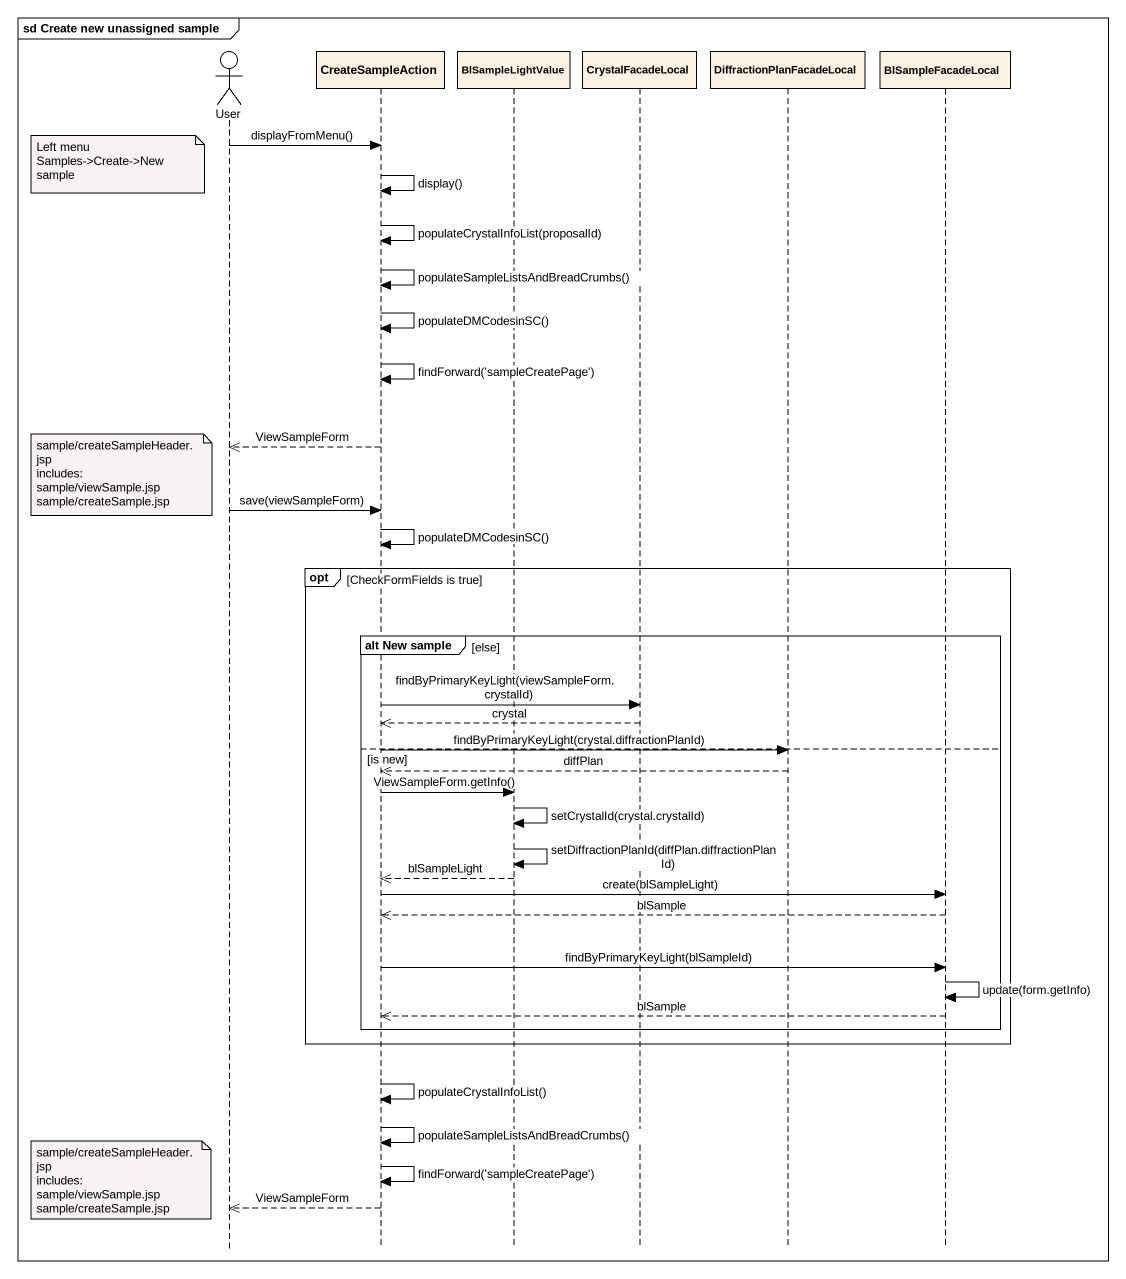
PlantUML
@startuml
mainframe sd Create new unassigned sample
hide footbox
actor User
participant CreateSampleAction
participant BlSampleLightValue
participant CrystalFacadeLocal
participant DiffractionPlanFacadeLocal
participant BlSampleFacadeLocal

User -> CreateSampleAction : displayFromMenu()
note left of User : Left menu Samples->Create->New sample
CreateSampleAction -> CreateSampleAction : display()
CreateSampleAction -> CreateSampleAction : populateCrystalInfoList(proposalId)
CreateSampleAction -> CreateSampleAction : populateSampleListsAndBreadCrumbs()
CreateSampleAction -> CreateSampleAction : populateDMCodesinSC()
CreateSampleAction -> CreateSampleAction : findForward('sampleCreatePage')
CreateSampleAction -->> User : ViewSampleForm
note left of User
  sample/createSampleHeader.jsp
  includes:
  sample/viewSample.jsp
  sample/createSample.jsp
end note
User -> CreateSampleAction : save(viewSampleForm)
CreateSampleAction -> CreateSampleAction : populateDMCodesinSC()
opt CheckFormFields is true
  group alt New sample [else]
    CreateSampleAction -> CrystalFacadeLocal : findByPrimaryKeyLight(viewSampleForm.crystalId)
    CrystalFacadeLocal -->> CreateSampleAction : crystal
  else is new
    CreateSampleAction -> DiffractionPlanFacadeLocal : findByPrimaryKeyLight(crystal.diffractionPlanId)
    DiffractionPlanFacadeLocal -->> CreateSampleAction : diffPlan
    CreateSampleAction -> BlSampleLightValue : ViewSampleForm.getInfo()
    BlSampleLightValue -> BlSampleLightValue : setCrystalId(crystal.crystalId)
    BlSampleLightValue -> BlSampleLightValue : setDiffractionPlanId(diffPlan.diffractionPlanId)
    BlSampleLightValue -->> CreateSampleAction : blSampleLight
    CreateSampleAction -> BlSampleFacadeLocal : create(blSampleLight)
    BlSampleFacadeLocal -->> CreateSampleAction : blSample
    CreateSampleAction -> BlSampleFacadeLocal : findByPrimaryKeyLight(blSampleId)
    BlSampleFacadeLocal -> BlSampleFacadeLocal : update(form.getInfo)
    BlSampleFacadeLocal -->> CreateSampleAction : blSample
  end
end
CreateSampleAction -> CreateSampleAction : populateCrystalInfoList()
CreateSampleAction -> CreateSampleAction : populateSampleListsAndBreadCrumbs()
CreateSampleAction -> CreateSampleAction : findForward('sampleCreatePage')
note left of User
  sample/createSampleHeader.jsp
  includes:
  sample/viewSample.jsp
  sample/createSample.jsp
end note
CreateSampleAction -->> User : ViewSampleForm
@enduml
